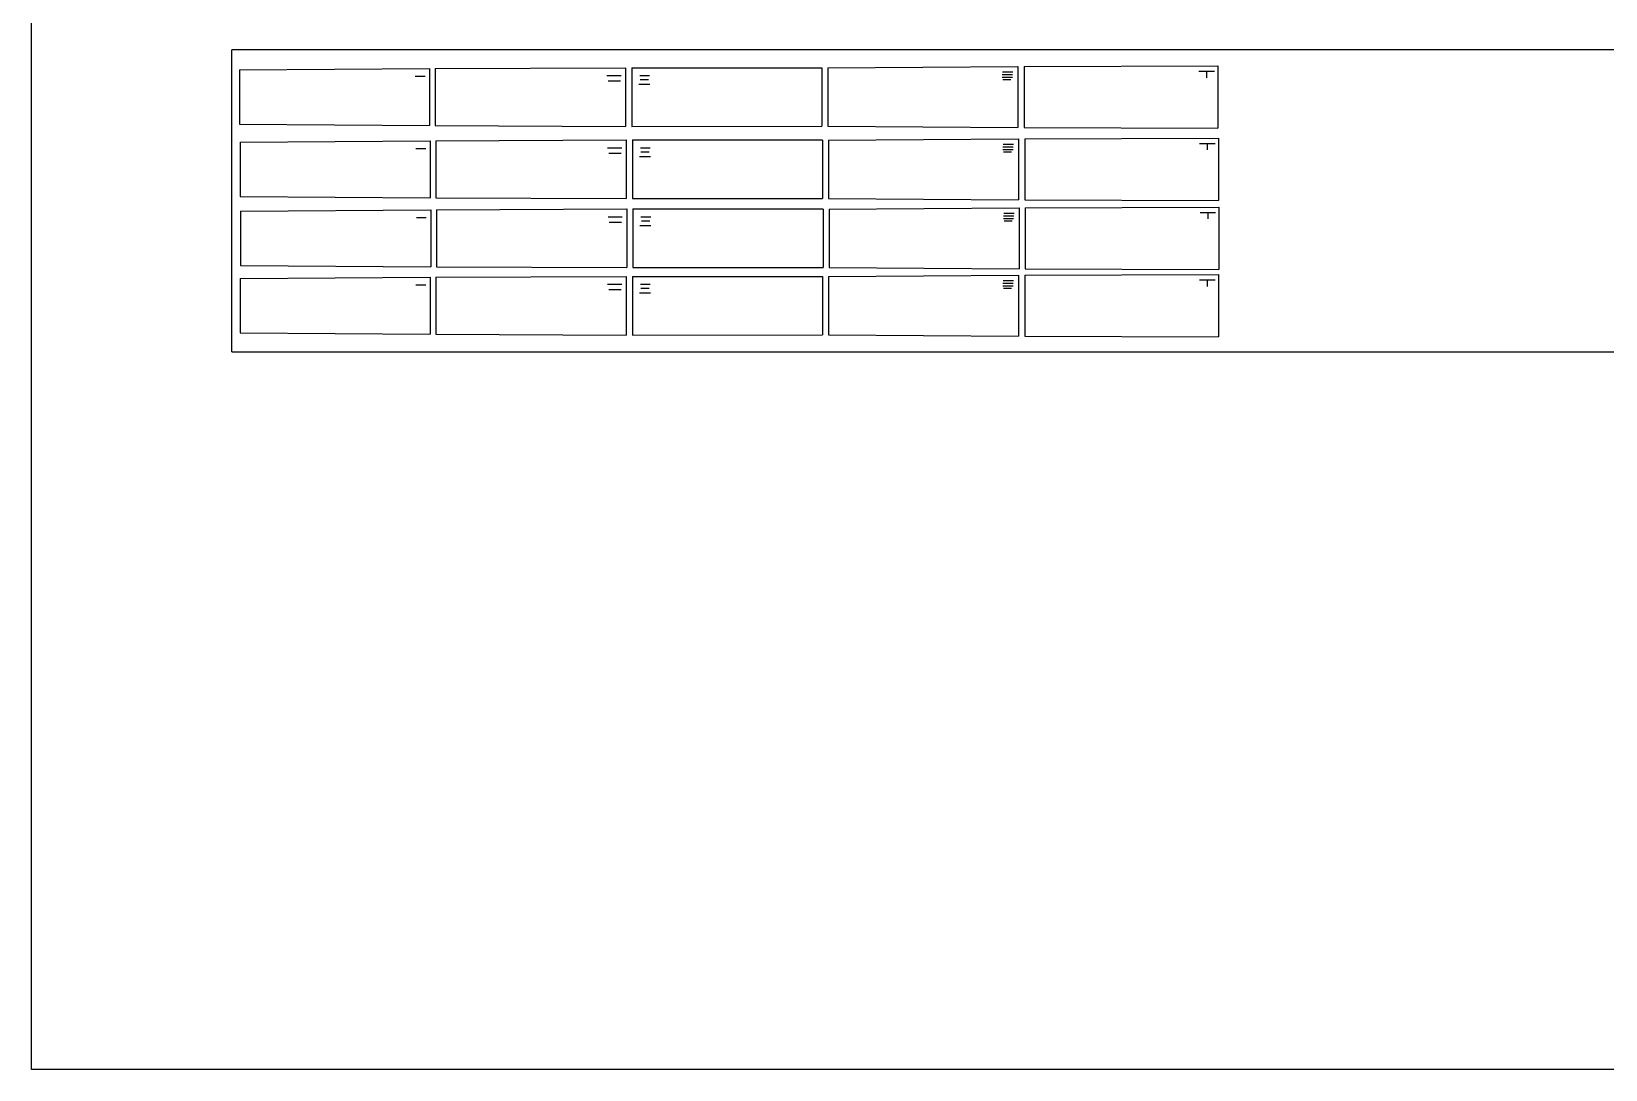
# Model space of a CAD drawing. Header units: inches. Extents: x 14 to 1585, y 4 to 1231.
# Drawn here: x 14 to 536, y 4 to 348 of the extents above; entities that cross this region are included whole.
import ezdxf

# ---------------------------------------------------------------- set-up
doc = ezdxf.new("R2010")
doc.units = ezdxf.units.IN
doc.header["$MEASUREMENT"] = 0
doc.layers.add('1mm', color=40, linetype='Continuous')

msp = doc.modelspace()

# ---------------------------------------------------------------- linework, layer by layer
for p, q in [((80.83, 242.03), (80.86, 342.03)), ((1080.83, 342.03), (80.86, 342.03)), ((336.14, 333.9), (339.55, 333.9)), ((336.24, 334.77), (339.68, 334.77)), ((401.3, 335.01), (406.41, 335.01)), ((403.86, 335.01), (403.86, 332.85)), ((141.62, 333.33), (144.89, 333.33)), ((205.13, 333.59), (209.81, 333.59)), ((205.51, 331.79), (209.62, 331.79)), ((215.68, 330.73), (219.35, 330.73)), ((216, 333.55), (219.28, 333.55)), ((216.19, 332.27), (218.96, 332.27)), ((336.14, 333.05), (339.48, 333.05)), ((338.97, 332.11), (336.34, 332.11)), ((141.84, 309.38), (145.12, 309.38)), ((205.35, 309.63), (210.03, 309.63)), ((205.73, 307.84), (209.84, 307.84)), ((216.22, 309.6), (219.5, 309.6)), ((216.41, 308.31), (219.18, 308.31)), ((336.36, 309.94), (339.77, 309.94)), ((336.36, 309.09), (339.7, 309.09)), ((336.46, 310.82), (339.9, 310.82)), ((339.2, 308.16), (336.56, 308.16)), ((401.52, 311.05), (406.63, 311.05)), ((404.08, 311.05), (404.08, 308.89)), ((215.9, 306.77), (219.57, 306.77)), ((336.54, 287.07), (339.94, 287.07)), ((336.63, 287.95), (340.08, 287.95)), ((401.7, 288.18), (406.81, 288.18)), ((404.25, 288.18), (404.25, 286.02)), ((142.02, 286.5), (145.29, 286.5)), ((205.52, 286.76), (210.2, 286.76)), ((205.91, 284.97), (210.01, 284.97)), ((216.07, 283.9), (219.74, 283.9)), ((216.39, 286.73), (219.68, 286.73)), ((216.59, 285.44), (219.35, 285.44)), ((336.53, 286.22), (339.88, 286.22)), ((339.37, 285.29), (336.73, 285.29)), ((141.84, 264.15), (145.12, 264.15)), ((205.35, 264.41), (210.03, 264.41)), ((205.73, 262.61), (209.84, 262.61)), ((215.9, 261.55), (219.57, 261.55)), ((216.22, 264.38), (219.5, 264.38)), ((216.41, 263.09), (219.18, 263.09)), ((336.36, 264.72), (339.77, 264.72)), ((336.36, 263.87), (339.7, 263.87)), ((336.46, 265.59), (339.9, 265.59)), ((339.2, 262.94), (336.56, 262.94)), ((401.52, 265.83), (406.63, 265.83)), ((404.08, 265.83), (404.08, 263.67)), ((80.83, 242.03), (1080.83, 242.03))]:
    msp.add_line(p, q)
at = {"color": 3}
msp.add_lwpolyline([(14.46, 1230.98), (1584.87, 1230.98), (1584.87, 4.11), (14.46, 4.11)], close=True, dxfattribs=at)
at = {"layer": '1mm'}
for p, q in [((83.34, 335.41), (146.34, 335.87)), ((83.34, 335.41), (83.34, 317.47)), ((146.34, 335.87), (146.34, 317.02)), ((148.23, 335.87), (211.34, 336.17)), ((148.23, 335.87), (148.23, 317.02)), ((211.34, 336.17), (211.34, 316.71)), ((213.34, 336.17), (213.34, 316.71)), ((213.34, 336.17), (276.34, 336.17)), ((276.34, 336.09), (276.34, 316.79)), ((278.34, 336.09), (341.34, 336.56)), ((278.34, 336.09), (278.34, 316.79)), ((341.34, 336.56), (341.34, 316.33)), ((343.34, 336.56), (407.54, 336.78)), ((343.34, 336.56), (343.34, 316.33)), ((407.54, 336.78), (407.54, 316.11)), ((83.34, 317.47), (146.34, 317.02)), ((148.23, 317.02), (211.34, 316.71)), ((213.34, 316.71), (276.34, 316.79)), ((278.34, 316.79), (341.34, 316.33)), ((343.34, 316.33), (407.54, 316.11)), ((83.56, 311.46), (146.56, 311.91)), ((83.56, 311.46), (83.56, 293.51)), ((146.56, 311.91), (146.56, 293.06)), ((148.45, 311.91), (211.56, 312.22)), ((148.45, 311.91), (148.45, 293.06)), ((211.56, 312.22), (211.56, 292.76)), ((213.56, 312.22), (213.56, 292.76)), ((213.56, 312.22), (276.56, 312.22)), ((276.56, 312.14), (276.56, 292.83)), ((278.56, 312.14), (341.56, 312.6)), ((278.56, 312.14), (278.56, 292.83)), ((341.56, 312.6), (341.56, 292.37)), ((343.56, 312.6), (407.76, 312.82)), ((343.56, 312.6), (343.56, 292.37)), ((407.76, 312.82), (407.76, 292.15)), ((83.56, 293.51), (146.56, 293.06)), ((148.45, 293.06), (211.56, 292.76)), ((213.56, 292.76), (276.56, 292.83)), ((278.56, 292.83), (341.56, 292.37)), ((343.56, 292.37), (407.76, 292.15)), ((83.74, 288.59), (146.74, 289.04)), ((83.74, 288.59), (83.74, 270.64)), ((146.74, 289.04), (146.74, 270.19)), ((148.62, 289.04), (211.74, 289.34)), ((148.62, 289.04), (148.62, 270.19)), ((211.74, 289.34), (211.74, 269.89)), ((213.74, 289.34), (213.74, 269.89)), ((213.74, 289.34), (276.74, 289.34)), ((276.74, 289.27), (276.74, 269.96)), ((278.74, 289.27), (341.74, 289.73)), ((278.74, 289.27), (278.74, 269.96)), ((341.74, 289.73), (341.74, 269.5)), ((343.74, 289.73), (407.94, 289.95)), ((343.74, 289.73), (343.74, 269.5)), ((407.94, 289.95), (407.94, 269.28)), ((83.56, 266.24), (146.56, 266.69)), ((83.56, 266.24), (83.56, 248.29)), ((83.74, 270.64), (146.74, 270.19)), ((146.56, 266.69), (146.56, 247.84)), ((148.45, 266.69), (211.56, 266.99)), ((148.45, 266.69), (148.45, 247.84)), ((148.62, 270.19), (211.74, 269.89)), ((211.56, 266.99), (211.56, 247.54)), ((213.56, 266.99), (213.56, 247.54)), ((213.56, 266.99), (276.56, 266.99)), ((213.74, 269.89), (276.74, 269.96)), ((276.56, 266.92), (276.56, 247.61)), ((278.56, 266.92), (341.56, 267.38)), ((278.56, 266.92), (278.56, 247.61)), ((278.74, 269.96), (341.74, 269.5)), ((341.56, 267.38), (341.56, 247.15)), ((343.56, 267.38), (407.76, 267.6)), ((343.56, 267.38), (343.56, 247.15)), ((343.74, 269.5), (407.94, 269.28)), ((407.76, 267.6), (407.76, 246.93)), ((83.56, 248.29), (146.56, 247.84)), ((148.45, 247.84), (211.56, 247.54)), ((213.56, 247.54), (276.56, 247.61)), ((278.56, 247.61), (341.56, 247.15)), ((343.56, 247.15), (407.76, 246.93))]:
    msp.add_line(p, q, dxfattribs=at)

doc.saveas('drawing.dxf')
